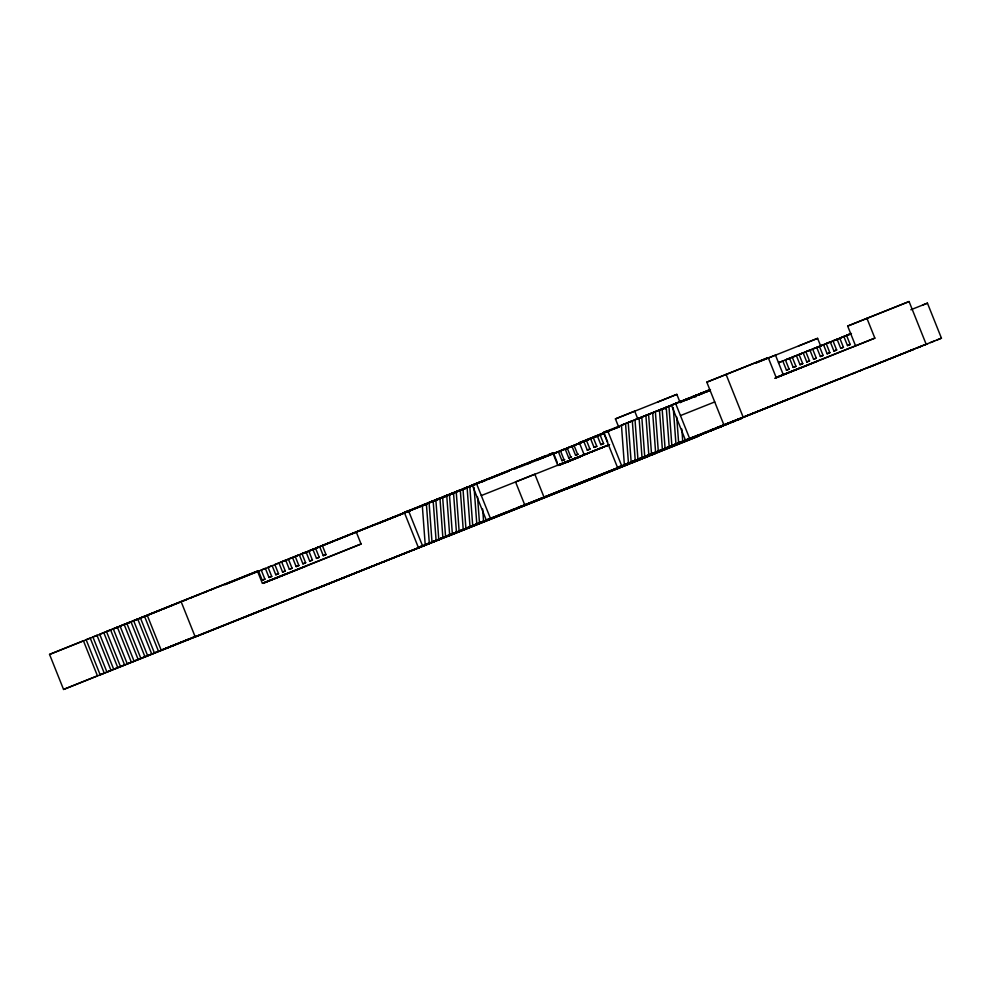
<?xml version="1.0" encoding="UTF-8"?>
<svg xmlns="http://www.w3.org/2000/svg" width="991" height="991" viewBox="0 0 991 991"><rect width="100%" height="100%" fill="white"/><g stroke="black" fill="none" stroke-linecap="round" stroke-linejoin="round"><path stroke-width="1.49" d="M618.842 427.418L615.423 418.896L634.698 411.154L637.746 418.759M657.578 402.111L676.841 394.368L680.198 402.742M662.149 408.862L665.072 448.304L723.864 424.805L706.806 382.154L768.223 357.627L776.139 377.422L874.855 338.129L866.939 318.334L909.081 301.549L926.139 344.199L906.876 351.941M768.223 357.627L706.806 382.154M855.592 345.884L847.664 326.076L866.939 318.334M798.449 346.045L817.612 338.34L820.647 345.958M909.081 301.549L847.664 326.076M49.55 654.419L83.43 640.793L97.44 675.825L63.56 689.451L49.55 654.419L174.701 604.399M103.782 632.605L99.695 634.252L113.705 669.284L117.793 667.637L103.782 632.605L257.474 571.113L262.355 583.303L361.071 543.997L356.19 531.82L430.106 502.387M181.068 601.525L147.188 615.151L161.199 650.183L195.078 636.556L181.068 601.525L257.474 571.113M125.956 623.996L159.836 610.369M163.899 608.747L166.624 607.644M169.325 606.566L173.413 604.919M176.101 603.829L180.189 602.194M182.889 601.103L186.977 599.456M191.04 597.833L193.765 596.731M196.466 595.653L200.554 594.005M203.242 592.915L207.33 591.28M210.03 590.19L214.118 588.543M216.818 587.465L220.906 585.817M404.316 512.372L408.49 510.687L422.5 545.719L418.326 547.404L404.316 512.372L491.685 477.551L487.597 479.186M429.066 502.462L433.154 500.814L436.077 540.268L431.989 541.904L429.066 502.462L545.967 455.724L541.879 457.359M480.647 481.725L469.771 486.098L472.695 525.54L742.284 418.152L738.047 419.85M475.271 484.562L274.829 564.536L278.483 573.678L275.783 574.755L272.129 565.626L268.041 567.261L271.695 576.403L268.995 577.493L265.34 568.351L261.215 570.011L264.87 579.153L262.219 580.218L258.564 571.076L224.684 584.702L425.684 504.493L422.166 505.905M356.19 531.82L322.31 545.446L325.965 554.576L323.277 555.666L319.622 546.524L315.534 548.172L319.189 557.301L316.488 558.391L312.834 549.249L308.746 550.897L312.4 560.039L309.7 561.117L306.046 551.987L301.958 553.622L305.612 562.764L302.924 563.842L299.27 554.712L295.182 556.347L298.836 565.489L296.136 566.579L292.481 557.438L288.393 559.085L292.048 568.215L289.347 569.305L285.693 560.163L281.605 561.81L285.259 570.952L282.571 572.03L278.905 562.888M603.482 432.398L607.656 430.726L621.667 465.758L617.492 467.43L603.482 432.398L662.991 408.701L666.076 408.788M621.444 425.226L625.532 423.578L628.443 463.032L624.355 464.668L621.444 425.226L710.485 389.599L706.397 391.247M682.626 400.711L635.008 419.763L637.931 459.217L642.019 457.569L639.096 418.128M685.326 399.633L689.402 397.986M692.102 396.908L696.19 395.26M698.89 394.17L702.978 392.535M705.679 391.445L709.853 389.773M301.524 554.118L334.277 540.937M337.795 539.525L342.49 537.642M344.583 536.8L349.278 534.917M351.359 534.075L356.054 532.179M358.147 531.337L362.409 529.628M364.936 528.612L369.631 526.729M371.712 525.887L376.419 524.004M379.677 522.691L383.195 521.266M385.288 520.436L389.983 518.541M392.064 517.698L396.772 515.815M398.853 514.973L433.03 501.235M480.734 481.948L484.909 480.276M495.748 475.915L498.473 474.813M501.173 473.735L505.261 472.088M507.949 471.01L512.037 469.362M514.738 468.272L518.826 466.637M521.526 465.547L525.614 463.899M528.302 462.822L532.39 461.174M535.09 460.097L539.178 458.449M548.667 454.634L552.842 452.961L557.71 465.138L576.973 457.396M658.817 410.373L662.991 408.701M665.692 407.611L669.78 405.963M672.468 404.885L676.556 403.238M679.256 402.16L683.344 400.513M686.045 399.423L690.132 397.787M696.908 395.062L692.82 396.697L695.917 396.796M699.609 393.972L703.697 392.325M377.93 523.694L410.695 510.526M434.554 500.926L438.084 499.514M441.342 498.2L446.037 496.305M449.307 494.992L452.825 493.58M461.695 490.012L465.225 488.6M480.969 482.27L485.231 480.548M488.08 479.396L509.448 470.812L431.085 502.003M584.219 454.881L579.339 442.692L583.625 440.97L587.279 450.112L590.091 448.997M587.279 450.112L589.93 449.047L586.276 439.917L590.401 438.245L594.055 447.387L596.755 446.309L593.101 437.167L597.189 435.52L600.843 444.662L603.655 443.547M603.977 432.794L599.889 434.442L603.544 443.572L600.843 444.662M606.665 431.704L610.753 430.069M614.816 428.434L617.542 427.332M851.219 333.769L778.505 362.731L782.791 361.009L786.445 370.151L789.084 369.086L785.429 359.944L789.567 358.284L793.221 367.426L796.033 366.298M850.86 333.657L839.749 338.104L843.403 347.246L840.715 348.324L837.061 339.182L832.973 340.83L836.627 349.972L833.927 351.049L830.272 341.92L826.184 343.555L829.839 352.697L827.138 353.787L823.484 344.645L819.396 346.293L823.05 355.422L820.362 356.512L816.708 347.37L812.62 349.018L816.274 358.16L813.574 359.238L809.92 350.096L805.832 351.743L809.486 360.885L806.785 361.963L803.131 352.833L799.043 354.468L802.698 363.61L800.01 364.7L796.355 355.558L792.267 357.206L795.922 366.336L793.221 367.426M850.712 333.694L846.537 335.379L850.191 344.509L847.491 345.599L843.837 336.457M514.094 469.338L517.624 467.925M526.494 464.358L530.012 462.946M541.235 458.424L544.753 457.012M603.891 433.228L573.987 445.256L577.642 454.398L575.548 455.241L571.894 446.099L567.199 447.994L570.853 457.124L568.76 457.966L565.105 448.824L560.41 450.719L564.065 459.861L561.984 460.691L558.329 451.562L553.635 453.444L557.289 462.586M685.983 400.079L690.07 398.444M699.435 394.678L702.161 393.576M706.224 391.94L710.312 390.305L699.262 394.703M923.203 304.856L927.44 303.159L941.45 338.179L937.213 339.888M553.498 453.816L583.278 441.837M596.421 436.548L599.951 435.136M262.553 583.315L286.758 573.578M262.949 583.352L273.256 579.215M273.776 579.103L361.071 543.997M557.276 465.411L576.787 457.768M577.629 457.235L605.105 446.384M607.186 445.541L609.539 444.6M776.795 377.261L800.542 367.711M588.803 453.036L566.418 462.041L584.727 454.758M590.884 452.206L595.579 450.31M597.672 449.468L602.367 447.585M605.625 446.272L609.155 444.86M775.16 378.215L797.482 369.147M798.003 369.036L850.451 347.841M851.108 347.68L874.855 338.129M558.751 465.436L580.094 456.851L558.689 465.336M566.456 462.425L569.986 461.013M100.141 674.735L104.228 673.087L90.218 638.068L86.13 639.703L100.141 674.735L188.674 639.269L185.974 640.359M158.498 651.273L154.41 652.908L140.4 617.876L144.488 616.241L158.498 651.273L699.014 435.953L664.688 449.765M131.704 662.186L134.404 661.096M138.492 659.449L141.18 658.371M145.268 656.723L147.969 655.646M152.057 653.998L154.757 652.908M158.845 651.273L161.533 650.183M165.621 648.548L168.321 647.457M172.409 645.81L175.11 644.732M179.198 643.085L181.886 641.995M192.762 637.634L195.462 636.544M195.685 636.717L264.572 609.019M245.607 616.86L314.494 589.149M472.695 525.54L476.782 523.892L474.082 487.485M665.072 448.304L669.16 446.656L666.237 407.214M314.754 589.323L440.338 539.092M321.505 586.598L324.193 585.52M328.281 583.872L330.982 582.795M335.069 581.147L337.77 580.057M341.858 578.422L344.546 577.332M348.634 575.684L351.334 574.607M355.422 572.959L358.123 571.881M362.21 570.234L364.911 569.144M368.999 567.509L371.687 566.418M375.775 564.783L378.438 563.706M452.59 533.765L433.327 541.507L721.844 426.378L717.757 428.013M456.764 532.08L459.465 531.003M463.553 529.355L466.253 528.265M470.341 526.63L473.029 525.54M477.117 523.892L479.817 522.814M483.905 521.167L486.606 520.089M490.694 518.442L493.382 517.352M497.47 515.716L500.17 514.626M506.958 511.901L418.326 547.404M511.046 510.254L513.734 509.176M517.822 507.528L520.523 506.438M651.756 453.791L632.481 461.546L914.222 349.129L910.134 350.777M655.931 452.119L658.619 451.029M662.706 449.394L665.407 448.304M669.495 446.656L672.195 445.578M676.283 443.931L678.984 442.853M683.059 441.206L685.76 440.115M689.847 438.48L692.548 437.39M699.336 434.665L617.492 467.43M703.424 433.017L706.112 431.94M710.2 430.292L712.901 429.202M716.988 427.567L719.689 426.477M723.864 424.805L941.45 338.179M315.534 589.149L349.712 575.399M351.805 574.557L356.5 572.674M358.593 571.832L363.288 569.936M365.369 569.107L370.077 567.211M372.158 566.369L376.853 564.486M378.946 563.644L383.641 561.761M383.975 561.761L390.429 559.023M390.764 559.035L397.205 556.298M397.552 556.298L403.994 553.573M404.328 553.573L410.782 550.847M411.116 550.847L447.127 536.366M589.645 478.926L520.746 506.624L639.554 459.056M788.799 398.952L719.912 426.663L838.708 379.082M447.659 536.416L566.468 488.848M639.814 459.217L642.428 458.164M646.566 456.504L649.266 455.414M653.354 453.779L656.042 452.689M660.13 451.041L662.83 449.964M666.918 448.316L669.619 447.238M673.707 445.591L676.395 444.501M680.483 442.866L683.183 441.775M687.271 440.128L689.971 439.05M694.059 437.403L696.747 436.325M700.835 434.677L703.499 433.612M707.723 431.915L726.973 424.16M838.968 379.256L841.594 378.203M845.719 376.543L848.42 375.453M852.508 373.805L855.208 372.727M859.296 371.08L861.997 370.002M866.084 368.355L868.773 367.265M872.86 365.629L875.561 364.539M879.649 362.892L882.349 361.814M886.437 360.167L889.125 359.089M893.213 357.441L895.914 356.351M900.001 354.716L902.665 353.638M670.065 447.189L674.363 445.467M677.002 444.402L681.139 442.742M683.827 441.652L687.915 440.016M690.616 438.926L694.703 437.279M697.404 436.201L701.492 434.554M704.18 433.476L708.268 431.828M710.968 430.738L715.056 429.103M724.545 425.288L728.633 423.64M731.321 422.562L735.409 420.915M869.218 367.227L873.529 365.493M876.168 364.44L880.293 362.78M882.993 361.69L887.081 360.043M889.782 358.965L893.87 357.317M896.558 356.24L900.646 354.592M903.346 353.502L907.434 351.867M916.91 348.052L920.998 346.404M923.699 345.326L927.787 343.679M930.487 342.589L934.575 340.954M566.988 488.91L602.999 474.429M609.787 471.704L63.56 689.451M610.431 471.58L616.575 468.966M617.22 468.854L623.364 466.241M624.008 466.117L630.14 463.515M630.796 463.392L635.491 461.509M637.572 460.666L642.267 458.771M644.361 457.941L649.055 456.046M651.149 455.203L655.844 453.321M662.62 450.595L573.777 486.185M615.423 418.896L676.841 394.368M817.612 338.34L756.294 362.817L775.457 355.112L783.373 374.92M710.002 389.736L671.415 405.084L685.425 440.115L689.6 438.443L675.589 403.411M910.84 309.762L927.44 303.159M785.429 359.944L851.48 333.496M552.842 452.961L472.249 485.057L486.259 520.077L490.434 518.404L476.423 483.373M681.102 401.912L709.804 390.466M593.101 437.167L619.561 426.613M681.213 401.888L695.36 396.301M579.339 442.692L619.115 426.861M536.081 460.518L604.621 433.129M519.024 467.368L528.141 463.726M528.624 463.515L533.071 461.769M533.517 461.558L537.977 459.812M538.447 459.601L542.907 457.854M543.588 457.582L548.048 455.835M548.531 455.625L603.209 433.823M827.138 353.787L829.95 352.66M833.927 351.049L836.738 349.934M840.715 348.324L843.527 347.209M847.491 345.599L850.303 344.484M786.445 370.151L789.257 369.024M800.01 364.7L802.809 363.573M806.785 361.963L809.597 360.848M813.574 359.238L816.386 358.123M820.362 356.512L823.174 355.397M594.055 447.387L596.867 446.272M316.488 558.391L319.3 557.276M323.277 555.666L326.089 554.539M568.76 457.966L571.572 456.851M575.548 455.241L578.36 454.126M262.219 580.218L265.031 579.091M268.995 577.493L271.807 576.366M275.783 574.755L278.595 573.64M282.571 572.03L285.371 570.915M289.347 569.305L292.159 568.19M296.136 566.579L298.948 565.452M302.924 563.842L305.724 562.727M309.7 561.117L312.512 560.002M561.984 460.691L564.796 459.576M680.458 415.588L714.722 401.95M775.036 378.215L817.179 361.319M481.304 495.562L609.415 444.674L564.399 462.76M558.676 465.039L561.525 463.912M557.871 465.448L565.056 462.586M262.949 583.402L306.529 565.935M726.069 374.412L743.126 417.05M604.498 434.095L607.632 441.936M543.96 497.024L534.83 474.169L515.555 481.923L524.697 504.766M681.82 429.066L682.725 441.206L678.637 442.841L676.729 417.05M673.248 407.524L675.936 443.931L671.848 445.578L668.937 406.124M659.449 409.94L662.372 449.381L658.284 451.029L655.361 411.587M652.673 412.665L655.584 452.119L651.496 453.754L648.585 414.312M645.884 415.402L648.808 454.844L644.72 456.492L641.796 417.038M482.667 509.027L483.558 521.167L479.471 522.814L477.563 497.024M96.994 635.33L92.906 636.978L106.917 672.009L111.004 670.362L96.994 635.33M110.571 629.88L106.483 631.527L120.493 666.547L124.581 664.911L110.571 629.88M117.347 627.154L113.259 628.79L127.269 663.821L131.357 662.186L117.347 627.154M124.135 624.417L120.047 626.064L134.058 661.096L138.145 659.449L124.135 624.417M130.923 621.691L126.836 623.339L140.846 658.371L144.934 656.723L130.923 621.691M137.699 618.966L133.612 620.614L147.634 655.646L151.722 653.998L137.699 618.966M426.365 503.552L422.277 505.187L425.201 544.641L429.289 542.994L426.365 503.552M439.942 498.089L435.854 499.737L438.765 539.178L442.853 537.531L439.942 498.089M446.718 495.364L442.63 497.011L445.554 536.453L449.641 534.806L446.718 495.364M453.506 492.638L449.418 494.274L452.342 533.728L456.43 532.08L453.506 492.638M460.295 489.901L456.207 491.548L459.118 530.99L463.206 529.355L460.295 489.901M467.071 487.176L462.983 488.823L465.906 528.265L469.994 526.63L467.071 487.176M632.308 420.853L628.22 422.5L631.143 461.942L635.231 460.295L632.308 420.853"/></g></svg>
